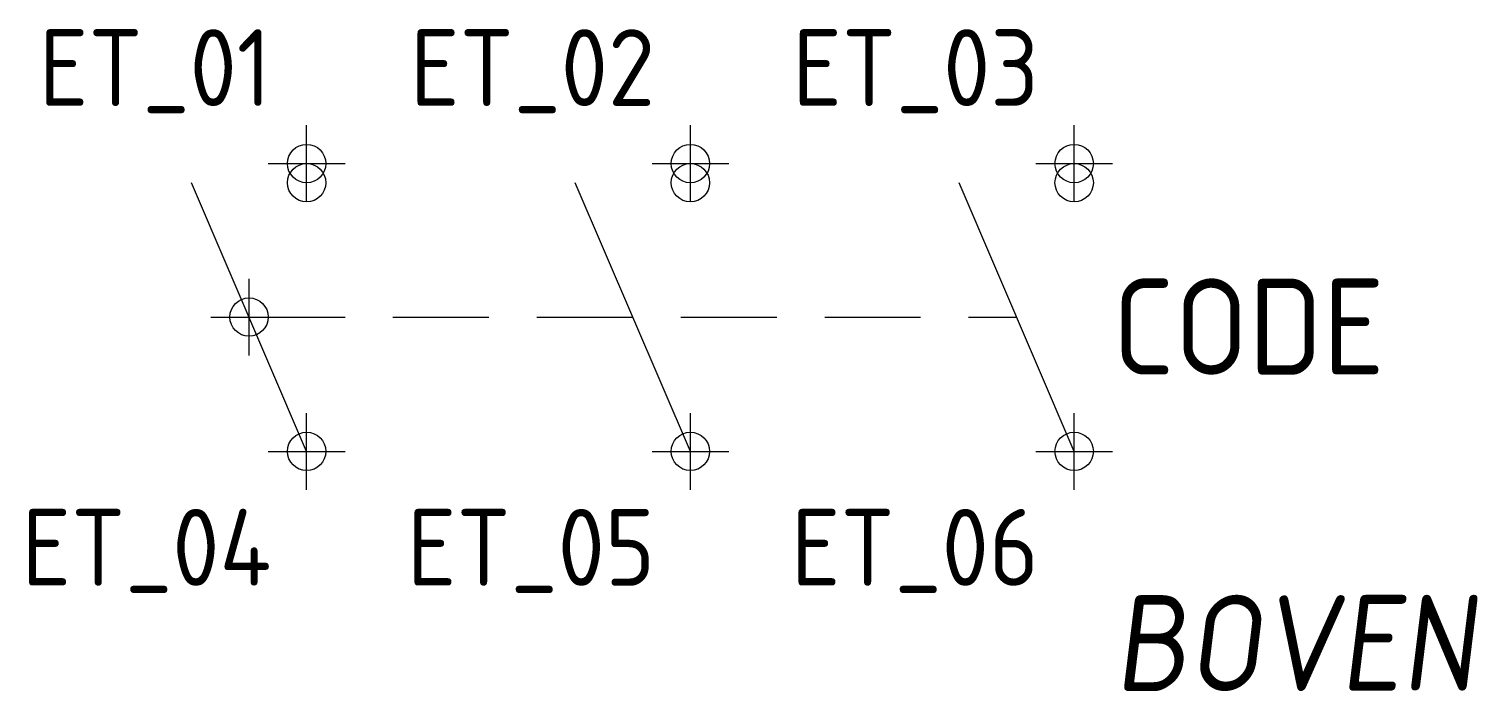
# Model space of a CAD drawing. Extents: x 1512.7 to 1550.5, y 4110 to 4127.3.
import ezdxf
from ezdxf.enums import TextEntityAlignment as Align

# ---------------------------------------------------------------- set-up
doc = ezdxf.new("R2010")
doc.units = 0
doc.header["$LTSCALE"] = 10
doc.header["$MEASUREMENT"] = 0
doc.header["$PDMODE"] = 34
doc.header["$PDSIZE"] = -5
doc.linetypes.add('DASHED2', pattern=[0.375, 0.25, -0.125])
doc.layers.get('0').update_dxf_attribs({"linetype": 'CONTINUOUS'})
for name, color, linetype in [('254', 7, 'CONTINUOUS'), ('A', 7, 'CONTINUOUS'), ('C', 7, 'CONTINUOUS'), ('TKST2', 1, 'CONTINUOUS'), ('TKST3', 3, 'CONTINUOUS')]:
    doc.layers.add(name, color=color, linetype=linetype)
doc.styles.get("Standard").update_dxf_attribs({"font": 'iso8.shx'})

msp = doc.modelspace()

# ---------------------------------------------------------------- linework, layer by layer
for points in [[(1518.953, 4123.744), (1520.953, 4123.744)], [(1528.953, 4123.744), (1530.953, 4123.744)], [(1538.953, 4123.744), (1540.953, 4123.744)], [(1519.953, 4116.244), (1516.953, 4123.244)], [(1529.953, 4116.244), (1526.953, 4123.244)], [(1539.953, 4116.244), (1536.953, 4123.244)]]:
    msp.add_lwpolyline(points)
at = {"linetype": 'DASHED2'}
msp.add_lwpolyline([(1518.453, 4119.744), (1538.453, 4119.744)], dxfattribs=at)
for centre in [(1519.953, 4123.244), (1529.953, 4123.244), (1539.953, 4123.244)]:
    msp.add_circle(centre, 0.5)
at = {"layer": 'A', "color": 1}
msp.add_point((1518.453, 4119.744), dxfattribs=at)
at = {"layer": 'C', "color": 1}
msp.add_point((1519.953, 4123.744), dxfattribs=at)
at = {"layer": 'C', "color": 3}
msp.add_point((1529.953, 4123.744), dxfattribs=at)
at = {"layer": 'C', "color": 5}
msp.add_point((1539.953, 4123.744), dxfattribs=at)
at = {"layer": 'C', "color": 2}
msp.add_point((1519.953, 4116.244), dxfattribs=at)
at = {"layer": 'C', "color": 4}
msp.add_point((1529.953, 4116.244), dxfattribs=at)
at = {"layer": 'C', "color": 6}
msp.add_point((1539.953, 4116.244), dxfattribs=at)

# ---------------------------------------------------------------- texts
at = {"layer": '254', "oblique": 7}
msp.add_attdef('BOVEN', (1541, 4110), '-', height=2.5, dxfattribs=at)
at = {"layer": 'TKST2'}
for tag, p in [('ET_01', (1519.033, 4125.244)), ('ET_02', (1529.033, 4125.244)), ('ET_03', (1539.033, 4125.244))]:
    msp.add_attdef(tag, text='', height=2, dxfattribs=at).set_placement(p, align=Align.RIGHT)
for tag, p in [('ET_04', (1519.033, 4114.744)), ('ET_05', (1529.033, 4114.744)), ('ET_06', (1539.033, 4114.744))]:
    msp.add_attdef(tag, text='', height=2, dxfattribs=at).set_placement(p, align=Align.TOP_RIGHT)
at = {"layer": 'TKST3'}
msp.add_attdef('CODE', (1540.953, 4118.244), '-Q', height=2.5, dxfattribs=at)

doc.saveas('drawing.dxf')
